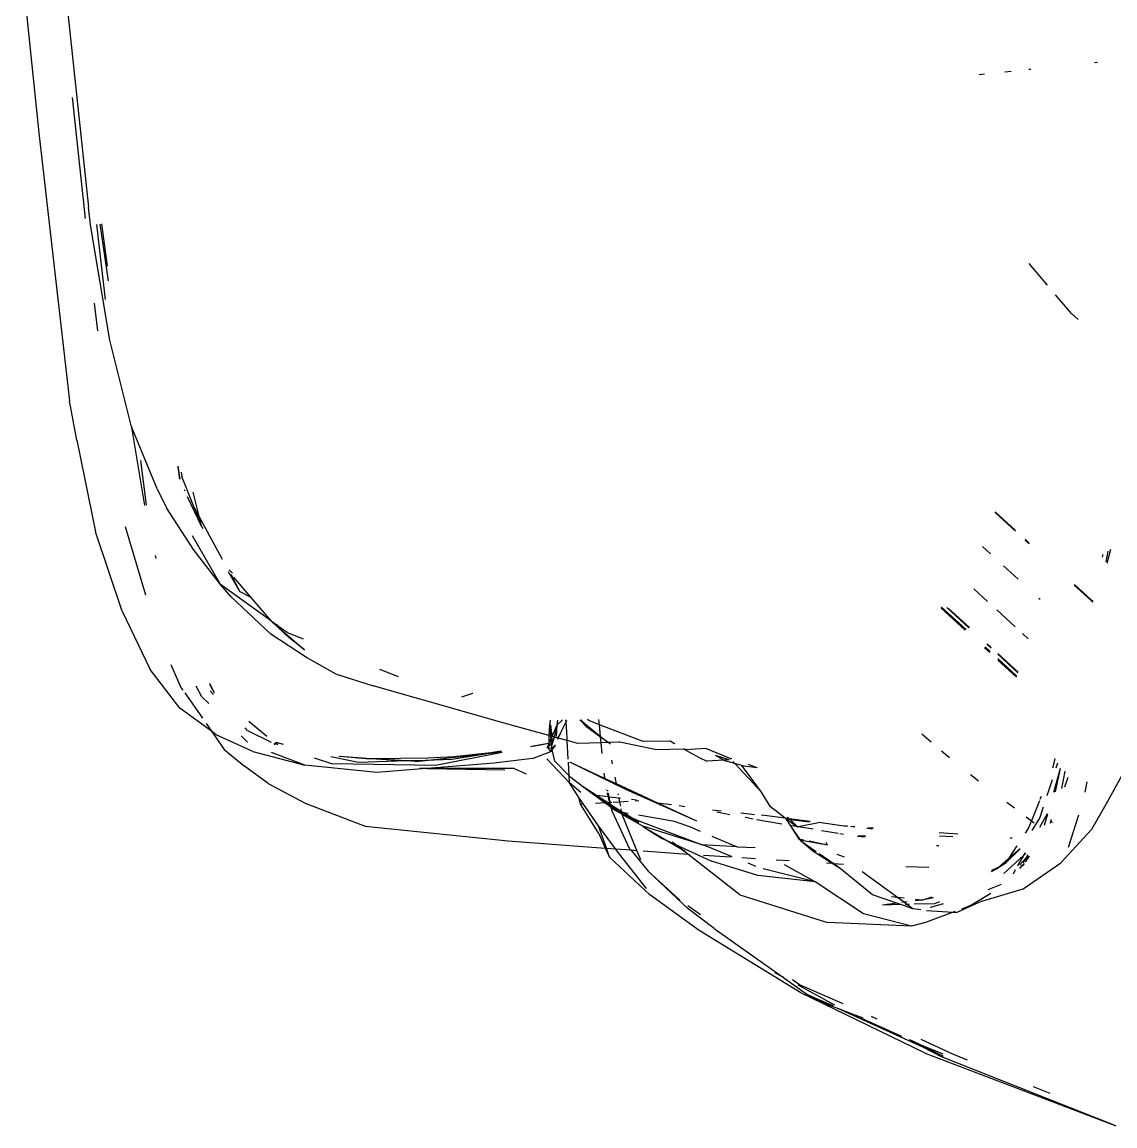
# Model space of a CAD drawing. Header units: millimetres. Extents: x -41292 to 298682, y -22072 to 33155.
# Drawn here: x 30140.2 to 30320.8, y -13147.9 to -12965.4 of the extents above; entities that cross this region are included whole.
import ezdxf

# ---------------------------------------------------------------- set-up
doc = ezdxf.new("R2010")
doc.units = ezdxf.units.MM

# ---------------------------------------------------------------- blocks, each defined once
blk = doc.blocks.new('rmfnasesx')
for p, q in [((57603.43, 2618.7), (57614.41, 2516.42)), ((57603.5, 2554.61), (57606.2, 2528.68)), ((57769.78, 2539.21), (57770.15, 2539.25)), ((57780.65, 2540.34), (57781.13, 2540.39)), ((57761.6, 2538.36), (57762.47, 2538.45)), ((57765.85, 2538.8), (57766.86, 2538.91)), ((57611.68, 2534.54), (57613.85, 2514.55)), ((57606.2, 2528.68), (57611.25, 2484.38)), ((57614.75, 2513.49), (57614.41, 2516.42)), ((57617.91, 2494.42), (57614.75, 2513.49)), ((57617.21, 2501.17), (57615.78, 2513.57)), ((57617.69, 2504.21), (57616.34, 2513.61)), ((57616.55, 2513.63), (57617.47, 2506.65)), ((57772.89, 2503.49), (57769.85, 2507.07)), ((57776.86, 2498.81), (57774.22, 2501.92)), ((57615.36, 2500.54), (57615.86, 2495.97)), ((57777.93, 2497.82), (57776.86, 2498.81)), ((57621.45, 2480.29), (57617.91, 2494.42)), ((57612.47, 2477.86), (57611.25, 2484.38)), ((57621.56, 2480.06), (57621.45, 2480.29)), ((57621.57, 2479.98), (57621.56, 2480.06)), ((57623.73, 2467.1), (57621.57, 2479.98)), ((57625.74, 2469.81), (57621.57, 2479.98)), ((57612.47, 2477.86), (57615.57, 2462.74)), ((57623.98, 2467.15), (57623.04, 2474.54)), ((57629.15, 2473.58), (57629.48, 2471.45)), ((57629.48, 2471.45), (57629.24, 2473.43)), ((57629.5, 2471.41), (57629.48, 2471.45)), ((57629.7, 2472.62), (57629.82, 2471.87)), ((57631.84, 2466.73), (57629.82, 2471.87)), ((57625.74, 2469.81), (57627.3, 2466.72)), ((57630.19, 2469.75), (57630.34, 2469.48)), ((57630.69, 2468.57), (57633.03, 2463.71)), ((57631.62, 2469.27), (57632.63, 2465.3)), ((57631.74, 2459.79), (57627.3, 2466.72)), ((57631.84, 2466.73), (57632.63, 2465.3)), ((57633.03, 2463.71), (57631.84, 2466.73)), ((57764.24, 2465.97), (57767.56, 2462.93)), ((57764.26, 2466.02), (57767.55, 2463.01)), ((57632.63, 2465.3), (57636.49, 2458.23)), ((57632.63, 2465.3), (57633.03, 2463.71)), ((57764.21, 2465.9), (57767.58, 2462.81)), ((57619.95, 2449.59), (57615.57, 2462.74)), ((57620.44, 2463.61), (57623.84, 2452.3)), ((57633.05, 2463.68), (57633.03, 2463.71)), ((57633.05, 2463.68), (57633.29, 2463.3)), ((57636.22, 2454.04), (57631.59, 2462.09)), ((57769.18, 2461.34), (57769.84, 2460.74)), ((57769.2, 2461.43), (57769.87, 2460.81)), ((57769.21, 2461.49), (57769.88, 2460.87)), ((57625.39, 2458.8), (57625.54, 2458.33)), ((57636.22, 2454.04), (57631.74, 2459.79)), ((57762.12, 2460.3), (57763.47, 2459.07)), ((57782.02, 2458.97), (57781.93, 2458.55)), ((57782.88, 2459.53), (57782.51, 2457.74)), ((57783.31, 2459.81), (57782.7, 2457.47)), ((57765.6, 2457.11), (57768.01, 2454.9)), ((57639.43, 2452.85), (57637.51, 2456.11)), ((57637.64, 2456.42), (57638.22, 2455.87)), ((57637.82, 2455.8), (57639.43, 2452.85)), ((57639.43, 2452.85), (57638.04, 2455.57)), ((57641.23, 2451.92), (57638.39, 2455.22)), ((57644.65, 2447.93), (57636.22, 2454.04)), ((57637.99, 2451.99), (57636.22, 2454.04)), ((57762.99, 2451.2), (57760.72, 2453.28)), ((57777.27, 2453.93), (57780.08, 2451.35)), ((57777.32, 2453.99), (57780.13, 2451.41)), ((57777.35, 2454.03), (57780.16, 2451.45)), ((57644.55, 2445.82), (57637.99, 2451.99)), ((57639.43, 2452.85), (57641.23, 2451.92)), ((57644.65, 2447.93), (57641.23, 2451.92)), ((57771.45, 2451.75), (57771.65, 2451.57)), ((57780.08, 2451.35), (57780.37, 2451.15)), ((57780.13, 2451.41), (57780.38, 2451.23)), ((57780.16, 2451.45), (57780.39, 2451.29)), ((57619.95, 2449.59), (57624.61, 2439.98)), ((57759.28, 2446.46), (57755.3, 2450.12)), ((57759.44, 2446.57), (57755.32, 2450.34)), ((57759.89, 2446.86), (57756.25, 2450.2)), ((57759.97, 2446.91), (57756.53, 2450.05)), ((57767.55, 2447.02), (57764.49, 2449.82)), ((57644.68, 2447.9), (57644.65, 2447.93)), ((57644.68, 2447.9), (57644.73, 2447.87)), ((57645.8, 2447.09), (57644.73, 2447.87)), ((57644.73, 2447.87), (57647.49, 2445.24)), ((57644.73, 2447.87), (57646.54, 2446.28)), ((57645.8, 2447.09), (57645.47, 2447.46)), ((57647.23, 2446.06), (57645.8, 2447.09)), ((57646.54, 2446.28), (57645.8, 2447.09)), ((57646.54, 2446.28), (57650.09, 2443.21)), ((57647.49, 2445.24), (57646.54, 2446.28)), ((57647.23, 2446.06), (57649.85, 2445.02)), ((57769.69, 2445.06), (57768.74, 2445.93)), ((57650.44, 2441.94), (57644.55, 2445.82)), ((57650.09, 2443.21), (57647.49, 2445.24)), ((57763.57, 2443.49), (57762.86, 2444.14)), ((57763.59, 2443.58), (57762.91, 2444.21)), ((57763.33, 2442.75), (57762.46, 2443.55)), ((57763.4, 2442.95), (57762.57, 2443.71)), ((57768.02, 2439.52), (57764.66, 2442.61)), ((57768, 2439.43), (57764.66, 2442.49)), ((57628.02, 2440.81), (57629.68, 2436.99)), ((57655.21, 2439.24), (57650.44, 2441.94)), ((57767.83, 2438.88), (57764.68, 2441.77)), ((57767.77, 2438.68), (57764.68, 2441.51)), ((57629.49, 2433.58), (57624.61, 2439.98)), ((57655.21, 2439.24), (57661.46, 2437.28)), ((57662.48, 2440.01), (57665.59, 2438.78)), ((57629.68, 2436.99), (57630, 2436.53)), ((57633.12, 2435.46), (57632.19, 2437.23)), ((57635.15, 2436.17), (57634.43, 2437.63)), ((57634.45, 2437.42), (57635.15, 2436.17)), ((57677.68, 2432.62), (57661.46, 2437.28)), ((57630.3, 2436.11), (57633.23, 2431.92)), ((57634.26, 2434.32), (57633.12, 2435.46)), ((57635.06, 2435.85), (57634.52, 2436.42)), ((57635.15, 2436.17), (57635.23, 2436.1)), ((57677.84, 2436), (57676.03, 2435.39)), ((57677.89, 2435.97), (57677.84, 2436)), ((57634.74, 2429.75), (57629.49, 2433.58)), ((57640.89, 2431.42), (57643.88, 2428.95)), ((57682.08, 2431.36), (57677.68, 2432.62)), ((57690.5, 2429.03), (57682.08, 2431.36)), ((57690.67, 2431.59), (57690.57, 2430.78)), ((57691.84, 2430.83), (57692.73, 2431.62)), ((57691.84, 2430.83), (57691.94, 2431.6)), ((57692.4, 2429.42), (57693.32, 2431.31)), ((57693.32, 2431.31), (57693.3, 2431.62)), ((57693.32, 2431.31), (57693.46, 2431.59)), ((57693.48, 2428.66), (57693.32, 2431.31)), ((57696.74, 2430.44), (57695.61, 2431.65)), ((57696.04, 2431.31), (57695.81, 2431.66)), ((57696.04, 2431.31), (57696.14, 2431.23)), ((57697.07, 2431.51), (57696.87, 2431.67)), ((57698.84, 2430.83), (57697.07, 2431.51)), ((57698.84, 2430.83), (57698.76, 2431.7)), ((57633.85, 2431.02), (57634.74, 2429.75)), ((57634.74, 2429.75), (57636.84, 2426.74)), ((57635.52, 2429.18), (57634.74, 2429.75)), ((57640.69, 2429.88), (57640.3, 2430.3)), ((57640.69, 2429.88), (57644.58, 2427.92)), ((57690.57, 2430.78), (57690.5, 2429.03)), ((57690.57, 2430.78), (57690.75, 2428.96)), ((57691, 2428.89), (57690.81, 2430.83)), ((57691, 2428.89), (57691.84, 2430.83)), ((57691.84, 2430.83), (57691.36, 2428.8)), ((57691.76, 2428.91), (57691.84, 2430.83)), ((57692.4, 2429.42), (57691.9, 2428.63)), ((57692.04, 2428.61), (57692.4, 2429.42)), ((57696.14, 2431.23), (57696.74, 2430.44)), ((57696.14, 2431.23), (57699.01, 2428.91)), ((57699.02, 2428.78), (57696.74, 2430.44)), ((57706.07, 2428.05), (57698.84, 2430.83)), ((57699.01, 2428.91), (57698.84, 2430.83)), ((57641.54, 2426.43), (57635.52, 2429.18)), ((57640.67, 2427.94), (57639.61, 2429)), ((57645.03, 2427.7), (57645.31, 2427.56)), ((57645.24, 2427.88), (57645.71, 2427.57)), ((57645.34, 2427.97), (57646.59, 2427.61)), ((57690.45, 2427.71), (57687.57, 2427.24)), ((57690.45, 2427.71), (57687.89, 2427.21)), ((57690.22, 2427.09), (57690.45, 2427.62)), ((57690.44, 2427.27), (57690.88, 2427.65)), ((57690.45, 2427.62), (57690.44, 2427.27)), ((57690.45, 2427.62), (57690.49, 2427.71)), ((57690.49, 2427.71), (57690.45, 2427.71)), ((57690.5, 2429.03), (57690.49, 2427.71)), ((57690.49, 2427.71), (57690.8, 2428.43)), ((57690.87, 2427.79), (57690.49, 2427.71)), ((57690.75, 2428.96), (57690.5, 2429.03)), ((57690.99, 2428.86), (57690.75, 2428.96)), ((57690.75, 2428.96), (57690.8, 2428.43)), ((57690.8, 2428.43), (57690.99, 2428.86)), ((57690.8, 2428.43), (57690.87, 2427.79)), ((57691.08, 2427.83), (57690.87, 2427.79)), ((57690.87, 2427.79), (57690.88, 2427.65)), ((57690.88, 2427.65), (57691.08, 2427.83)), ((57690.88, 2427.65), (57690.94, 2427.01)), ((57690.94, 2427.01), (57691.36, 2428.8)), ((57690.99, 2428.86), (57691, 2428.89)), ((57691.08, 2427.83), (57690.99, 2428.86)), ((57691.33, 2428.81), (57690.99, 2428.86)), ((57691.36, 2428.8), (57691.08, 2427.83)), ((57691.36, 2428.8), (57691.33, 2428.81)), ((57691.9, 2428.63), (57691.36, 2428.8)), ((57692.04, 2428.61), (57691.9, 2428.63)), ((57691.98, 2428.47), (57692.04, 2428.61)), ((57693.51, 2428.2), (57692.04, 2428.61)), ((57693.51, 2428.2), (57693.48, 2428.66)), ((57693.69, 2425.13), (57693.51, 2428.2)), ((57695.24, 2427.72), (57693.51, 2428.2)), ((57699.11, 2427.83), (57695.24, 2427.72)), ((57699.02, 2428.78), (57699.01, 2428.91)), ((57699.01, 2428.91), (57700.27, 2427.87)), ((57699.11, 2427.83), (57699.02, 2428.78)), ((57700.27, 2427.87), (57699.02, 2428.78)), ((57700.27, 2427.87), (57699.11, 2427.83)), ((57699.27, 2426.07), (57699.11, 2427.83)), ((57700.31, 2427.87), (57700.27, 2427.87)), ((57701.99, 2427.95), (57700.31, 2427.87)), ((57700.65, 2427.59), (57700.31, 2427.87)), ((57702.16, 2427.92), (57701.99, 2427.95)), ((57702.18, 2427.92), (57702.16, 2427.92)), ((57708.28, 2426.66), (57702.18, 2427.92)), ((57710.52, 2428.11), (57706.07, 2428.05)), ((57711.24, 2427.69), (57710.52, 2428.11)), ((57711.3, 2427.7), (57711.24, 2427.69)), ((57753.67, 2427.92), (57752.12, 2429.26)), ((57636.84, 2426.74), (57640.18, 2424)), ((57641.54, 2426.43), (57650.17, 2424.14)), ((57650.17, 2424.14), (57644.62, 2426.23)), ((57670.08, 2424.93), (57681.68, 2426.25)), ((57682.74, 2426.22), (57671.72, 2424.1)), ((57681.68, 2426.25), (57674.45, 2425.06)), ((57674.77, 2425.6), (57680.88, 2426.22)), ((57680.88, 2426.22), (57682.58, 2426.49)), ((57680.88, 2426.22), (57682.63, 2426.4)), ((57682.63, 2426.4), (57681.68, 2426.25)), ((57681.68, 2426.25), (57682.65, 2426.36)), ((57687.45, 2427.25), (57687.57, 2427.24)), ((57687.8, 2425.27), (57690.79, 2426.39)), ((57690.22, 2427.09), (57690.44, 2427.27)), ((57690.3, 2426.99), (57690.22, 2427.09)), ((57690.79, 2426.39), (57690.33, 2426.95)), ((57690.44, 2427.27), (57690.43, 2426.98)), ((57690.95, 2426.91), (57690.43, 2426.98)), ((57690.79, 2426.39), (57690.95, 2426.91)), ((57691, 2426.71), (57690.79, 2426.39)), ((57690.95, 2426.91), (57690.94, 2427.01)), ((57690.95, 2426.91), (57691.51, 2427.47)), ((57691, 2426.71), (57690.95, 2426.91)), ((57691.51, 2427.47), (57691, 2426.71)), ((57691.47, 2424.83), (57691, 2426.71)), ((57691.51, 2427.47), (57691.51, 2427.51)), ((57712.73, 2426.81), (57708.28, 2426.66)), ((57713.02, 2426.8), (57712.73, 2426.81)), ((57712.99, 2426.66), (57712.73, 2426.81)), ((57716.41, 2426.91), (57712.99, 2426.66)), ((57712.99, 2426.66), (57715.41, 2425.38)), ((57720.46, 2425.23), (57716.41, 2426.91)), ((57756.69, 2425.33), (57755.37, 2426.47)), ((57644.1, 2421.14), (57640.18, 2424)), ((57662.04, 2422.94), (57650.17, 2424.14)), ((57651.69, 2425.33), (57654.7, 2424.35)), ((57659, 2424.6), (57654.43, 2425.51)), ((57671.72, 2424.1), (57654.7, 2424.35)), ((57655.82, 2425.6), (57656, 2425.61)), ((57656, 2425.61), (57661.03, 2425.26)), ((57656, 2425.61), (57660.23, 2425.25)), ((57666.97, 2424.84), (57659, 2424.6)), ((57660.23, 2425.25), (57661.03, 2425.26)), ((57666.97, 2424.84), (57660.23, 2425.25)), ((57661.03, 2425.26), (57670.46, 2425.33)), ((57661.03, 2425.26), (57666.97, 2424.84)), ((57667.08, 2424.84), (57666.97, 2424.84)), ((57670.08, 2424.93), (57667.08, 2424.84)), ((57668.45, 2424.75), (57667.08, 2424.84)), ((57668.45, 2424.75), (57670.08, 2424.93)), ((57674.45, 2425.06), (57670.08, 2424.93)), ((57681.43, 2424.46), (57670.38, 2423.59)), ((57670.46, 2425.33), (57674.77, 2425.6)), ((57687.8, 2425.27), (57681.43, 2424.46)), ((57693.91, 2421.21), (57690.15, 2425.2)), ((57693.84, 2422.39), (57691.47, 2424.83)), ((57693.84, 2422.39), (57693.71, 2424.65)), ((57703.2, 2420.1), (57693.94, 2424.64)), ((57699.7, 2421.96), (57693.94, 2424.64)), ((57701.02, 2424.38), (57700.91, 2424.95)), ((57715.41, 2425.38), (57716.6, 2424.81)), ((57719.42, 2424.96), (57716.6, 2424.81)), ((57720.3, 2425), (57718.03, 2425.75)), ((57719.42, 2424.96), (57718.03, 2425.75)), ((57720.3, 2425), (57719.42, 2424.96)), ((57719.55, 2424.88), (57719.42, 2424.96)), ((57721.23, 2424.41), (57719.55, 2424.88)), ((57720.57, 2425.12), (57720.46, 2425.23)), ((57720.7, 2425.18), (57720.46, 2425.23)), ((57721.23, 2424.41), (57720.92, 2424.74)), ((57725.63, 2419.7), (57721.23, 2424.41)), ((57722.36, 2424.09), (57721.23, 2424.41)), ((57722.36, 2424.09), (57722.3, 2424.16)), ((57725.63, 2419.7), (57722.36, 2424.09)), ((57722.74, 2423.98), (57722.36, 2424.09)), ((57724.88, 2423.71), (57722.74, 2423.98)), ((57724.88, 2423.71), (57723.46, 2424.27)), ((57774.12, 2425.22), (57773.74, 2423.79)), ((57774.51, 2424.45), (57774.26, 2423.66)), ((57670.18, 2423.58), (57662.04, 2422.94)), ((57670.18, 2423.58), (57669.16, 2423.6)), ((57670.38, 2423.59), (57670.18, 2423.58)), ((57684.76, 2423.57), (57670.38, 2423.59)), ((57670.38, 2423.59), (57683.21, 2423.35)), ((57684.81, 2423.55), (57684.76, 2423.57)), ((57686.79, 2422.65), (57684.81, 2423.55)), ((57693.91, 2421.21), (57693.84, 2422.39)), ((57694.1, 2422.12), (57693.84, 2422.39)), ((57696.04, 2420.6), (57694.1, 2422.12)), ((57699.59, 2422.8), (57699.7, 2421.96)), ((57699.81, 2421.9), (57699.63, 2422.79)), ((57701.64, 2421.05), (57701.44, 2422.15)), ((57760.14, 2422.58), (57761.49, 2421.56)), ((57773.74, 2423.79), (57773.69, 2423.67)), ((57775, 2423.6), (57773.87, 2419.6)), ((57775, 2423.6), (57774.17, 2419.75)), ((57775.25, 2420.3), (57775.78, 2423.14)), ((57785.19, 2422.44), (57782.53, 2417.66)), ((57644.1, 2421.14), (57650.21, 2417.88)), ((57695.74, 2419.62), (57693.91, 2421.21)), ((57695.41, 2418.79), (57693.91, 2421.21)), ((57697.98, 2419.17), (57696.04, 2420.6)), ((57698.36, 2419.13), (57696.04, 2420.6)), ((57698.12, 2419.16), (57696.04, 2420.6)), ((57699.81, 2421.9), (57699.7, 2421.96)), ((57701.64, 2421.05), (57699.81, 2421.9)), ((57708.46, 2417.88), (57701.64, 2421.05)), ((57773.63, 2421.7), (57772.78, 2419.05)), ((57776.22, 2422.08), (57775.7, 2420.52)), ((57779.4, 2421.37), (57779.06, 2419.66)), ((57695.73, 2417.67), (57695.41, 2418.79)), ((57696.18, 2417.69), (57695.41, 2418.79)), ((57698.12, 2419.16), (57697.98, 2419.17)), ((57699.74, 2417.9), (57697.98, 2419.17)), ((57698.36, 2419.13), (57698.12, 2419.16)), ((57699.92, 2417.91), (57698.12, 2419.16)), ((57700.31, 2418.9), (57698.36, 2419.13)), ((57700.25, 2417.93), (57698.36, 2419.13)), ((57700.05, 2419.94), (57700.01, 2420.06)), ((57700.31, 2418.9), (57700.14, 2419.58)), ((57700.23, 2419.87), (57700.21, 2420)), ((57700.44, 2418.88), (57700.31, 2419.5)), ((57700.47, 2418.29), (57700.31, 2418.9)), ((57700.44, 2418.88), (57700.31, 2418.9)), ((57700.57, 2418.24), (57700.44, 2418.88)), ((57702.09, 2418.68), (57700.44, 2418.88)), ((57701.99, 2419.23), (57701.96, 2419.39)), ((57702.09, 2418.68), (57702.08, 2418.76)), ((57702.21, 2418.04), (57702.09, 2418.68)), ((57702.32, 2418.66), (57702.09, 2418.68)), ((57714.94, 2414.87), (57703.2, 2420.1)), ((57727.08, 2417.25), (57725.63, 2419.7)), ((57771.82, 2418.94), (57771.63, 2418.48)), ((57650.21, 2417.88), (57660.14, 2414.04)), ((57696.18, 2417.69), (57695.73, 2417.67)), ((57698.72, 2412.82), (57695.73, 2417.67)), ((57698.7, 2414.11), (57696.18, 2417.69)), ((57699.74, 2417.9), (57698.18, 2417.81)), ((57699.92, 2417.91), (57699.74, 2417.9)), ((57700.76, 2417.15), (57699.74, 2417.9)), ((57700.25, 2417.93), (57699.92, 2417.91)), ((57700.71, 2417.36), (57699.92, 2417.91)), ((57700.56, 2417.94), (57700.25, 2417.93)), ((57700.63, 2417.69), (57700.25, 2417.93)), ((57700.56, 2417.94), (57700.49, 2418.22)), ((57700.63, 2417.95), (57700.56, 2417.94)), ((57700.63, 2417.69), (57700.56, 2417.94)), ((57700.63, 2417.95), (57700.59, 2418.15)), ((57700.87, 2417.96), (57700.63, 2417.95)), ((57700.63, 2417.69), (57700.63, 2417.95)), ((57700.71, 2417.36), (57700.63, 2417.69)), ((57700.63, 2417.69), (57702.51, 2416.49)), ((57700.76, 2417.32), (57700.71, 2417.36)), ((57702.11, 2416.39), (57700.76, 2417.32)), ((57700.76, 2417.15), (57700.76, 2417.32)), ((57700.8, 2417.12), (57700.76, 2417.15)), ((57701.35, 2416.73), (57700.8, 2417.12)), ((57700.92, 2416.53), (57700.8, 2417.12)), ((57702.21, 2418.04), (57701.1, 2417.97)), ((57702.6, 2416.02), (57701.35, 2416.73)), ((57703.6, 2418.12), (57702.21, 2418.04)), ((57702.35, 2417.34), (57702.21, 2418.04)), ((57702.51, 2416.49), (57702.43, 2416.91)), ((57704.95, 2418.34), (57704.12, 2418.44)), ((57705.32, 2418.22), (57704.82, 2418.19)), ((57710.74, 2417.57), (57708.46, 2417.88)), ((57714.94, 2414.87), (57708.46, 2417.88)), ((57712.97, 2417.27), (57712.02, 2417.4)), ((57717.54, 2416.75), (57718.98, 2416.6)), ((57729.53, 2415.37), (57727.08, 2417.25)), ((57766.15, 2418.03), (57767.42, 2417.07)), ((57771.54, 2418.25), (57770.23, 2414.95)), ((57772.18, 2417.19), (57771.63, 2415.49)), ((57782.53, 2417.66), (57780.18, 2413.5)), ((57703.88, 2410.28), (57700.92, 2416.53)), ((57702.54, 2416.31), (57702.11, 2416.39)), ((57702.57, 2416.18), (57702.11, 2416.39)), ((57702.54, 2416.31), (57702.51, 2416.49)), ((57702.88, 2416.26), (57702.51, 2416.49)), ((57702.88, 2416.26), (57702.54, 2416.31)), ((57702.57, 2416.18), (57702.54, 2416.31)), ((57702.57, 2416.14), (57702.57, 2416.18)), ((57705.36, 2414.68), (57702.57, 2416.14)), ((57702.6, 2416.02), (57702.57, 2416.14)), ((57702.57, 2416.14), (57703.99, 2415.55)), ((57702.61, 2415.98), (57702.6, 2416.02)), ((57705.03, 2410.05), (57702.61, 2415.98)), ((57705.99, 2414.04), (57702.61, 2415.98)), ((57703.57, 2416.14), (57702.88, 2416.26)), ((57703.99, 2415.55), (57702.88, 2416.26)), ((57703.99, 2415.55), (57705.33, 2414.96)), ((57705.36, 2414.68), (57703.99, 2415.55)), ((57711.25, 2414.85), (57705.31, 2415.85)), ((57705.33, 2414.96), (57715.79, 2410.95)), ((57714.22, 2413.77), (57711.25, 2414.85)), ((57720.4, 2415.95), (57718.21, 2416.35)), ((57722.23, 2416.25), (57724.47, 2416.01)), ((57724.22, 2415.23), (57722.91, 2415.48)), ((57726.4, 2414.83), (57724.8, 2415.12)), ((57725.62, 2415.89), (57725.67, 2415.88)), ((57729.53, 2415.37), (57725.67, 2415.88)), ((57728.96, 2414.4), (57726.4, 2414.83)), ((57729.69, 2415.25), (57729.53, 2415.37)), ((57730.21, 2415.28), (57729.53, 2415.37)), ((57729.69, 2415.25), (57731.57, 2413.97)), ((57730.43, 2414.16), (57729.69, 2415.25)), ((57729.69, 2415.25), (57730.33, 2415.17)), ((57730.21, 2415.28), (57729.91, 2415.57)), ((57733.64, 2414.83), (57730.21, 2415.28)), ((57730.33, 2415.17), (57730.21, 2415.28)), ((57730.33, 2415.17), (57733.55, 2414.79)), ((57731.57, 2413.97), (57730.33, 2415.17)), ((57769.36, 2415.6), (57770.23, 2414.95)), ((57770.23, 2414.95), (57769.76, 2413.76)), ((57770.23, 2414.95), (57770.69, 2414.6)), ((57771.63, 2415.49), (57770.3, 2413.35)), ((57772.84, 2416.1), (57771.56, 2413.85)), ((57772.87, 2416.05), (57772.34, 2414.17)), ((57773.41, 2415.15), (57773.36, 2414.68)), ((57773.53, 2414.96), (57773.36, 2414.68)), ((57778.03, 2415.89), (57776.32, 2410.53)), ((57660.14, 2414.04), (57683.75, 2411.66)), ((57699.98, 2410.43), (57698.7, 2414.11)), ((57701.51, 2410.32), (57698.7, 2414.11)), ((57715.79, 2410.95), (57705.99, 2414.04)), ((57705.99, 2414.04), (57707.07, 2413.36)), ((57707.07, 2413.36), (57709.08, 2412.1)), ((57709.71, 2411.81), (57707.07, 2413.36)), ((57714.22, 2413.77), (57715.49, 2413.24)), ((57731.9, 2411.88), (57730.43, 2414.16)), ((57731.57, 2413.97), (57730.43, 2414.16)), ((57732, 2411.86), (57730.43, 2414.16)), ((57731.57, 2413.97), (57731.6, 2413.94)), ((57731.66, 2413.95), (57731.6, 2413.94)), ((57735.05, 2414.61), (57731.66, 2413.95)), ((57734.16, 2413.54), (57731.66, 2413.95)), ((57739.28, 2414.08), (57735.1, 2414.64)), ((57738.27, 2412.86), (57735.55, 2413.31)), ((57739.83, 2414.02), (57739.28, 2414.08)), ((57739.85, 2414.04), (57739.28, 2414.08)), ((57740.45, 2414), (57740.39, 2413.96)), ((57741.05, 2413.95), (57740.45, 2414)), ((57740.97, 2413.9), (57740.45, 2414)), ((57743.99, 2413.57), (57743.04, 2413.68)), ((57744.15, 2413.73), (57743.18, 2413.8)), ((57769.76, 2413.76), (57769.2, 2412.9)), ((57773.35, 2414.58), (57773.29, 2414.55)), ((57773.36, 2414.68), (57773.35, 2414.58)), ((57773.74, 2414.73), (57773.72, 2414.65)), ((57775.06, 2407.97), (57780.18, 2413.5)), ((57683.75, 2411.66), (57699.81, 2410.44)), ((57698.72, 2412.82), (57699.81, 2410.44)), ((57709.08, 2412.1), (57709.71, 2411.81)), ((57709.71, 2411.81), (57711.28, 2411.08)), ((57712.33, 2410.27), (57709.71, 2411.81)), ((57711.28, 2411.08), (57710.83, 2411.43)), ((57717.41, 2412.43), (57721.61, 2410.66)), ((57731.9, 2411.88), (57732.23, 2411.52)), ((57732, 2411.86), (57731.9, 2411.88)), ((57732.02, 2411.83), (57732, 2411.86)), ((57732.23, 2411.52), (57732.02, 2411.83)), ((57732.64, 2411.73), (57732.02, 2411.83)), ((57732.55, 2411.61), (57732.02, 2411.83)), ((57733.08, 2410.92), (57732.23, 2411.52)), ((57734.11, 2409.91), (57732.23, 2411.52)), ((57736.55, 2410.92), (57732.55, 2411.61)), ((57736.55, 2410.92), (57733.5, 2411.55)), ((57736.55, 2410.92), (57736.28, 2411.37)), ((57739.19, 2412.7), (57738.56, 2412.81)), ((57742.64, 2412.22), (57741.51, 2412.35)), ((57742.84, 2412.42), (57741.59, 2412.42)), ((57758.07, 2412.71), (57755, 2412.93)), ((57757.25, 2412.29), (57755.05, 2412.4)), ((57767.07, 2412.05), (57766.71, 2412.07)), ((57699.81, 2410.44), (57700.49, 2408.94)), ((57699.81, 2410.44), (57699.98, 2410.43)), ((57700.49, 2408.94), (57699.98, 2410.43)), ((57699.98, 2410.43), (57701.51, 2410.32)), ((57702.16, 2409.43), (57701.51, 2410.32)), ((57701.51, 2410.32), (57704.01, 2410.13)), ((57706.59, 2403.74), (57702.16, 2409.43)), ((57703.88, 2410.28), (57704.01, 2410.13)), ((57704.01, 2410.13), (57706.9, 2406.6)), ((57704.01, 2410.13), (57705.03, 2410.05)), ((57705.66, 2408.51), (57705.03, 2410.05)), ((57706.06, 2409.97), (57713.43, 2409.41)), ((57711.38, 2411.03), (57711.28, 2411.08)), ((57711.38, 2411.03), (57712.98, 2409.89)), ((57712.33, 2410.27), (57711.38, 2411.03)), ((57711.38, 2411.03), (57717.37, 2408.26)), ((57713.43, 2409.41), (57712.33, 2410.27)), ((57712.98, 2409.89), (57712.33, 2410.27)), ((57713.43, 2409.41), (57713.71, 2409.39)), ((57722.05, 2402.71), (57713.43, 2409.41)), ((57721.61, 2410.66), (57715.79, 2410.95)), ((57716.93, 2410.57), (57715.79, 2410.95)), ((57720.77, 2409), (57716.93, 2410.57)), ((57721.61, 2410.66), (57724.57, 2410.51)), ((57734.68, 2409.8), (57733.08, 2410.92)), ((57737.32, 2407.87), (57734.11, 2409.91)), ((57737.46, 2407.86), (57735.15, 2409.48)), ((57739.35, 2408.94), (57738.12, 2409.4)), ((57754.95, 2410.78), (57754.54, 2410.83)), ((57768.37, 2410.32), (57765.91, 2407.88)), ((57767.81, 2410.78), (57766.4, 2408.62)), ((57768.37, 2410.32), (57766.4, 2408.62)), ((57769.17, 2409.66), (57768.92, 2409.21)), ((57769.3, 2409.56), (57768.92, 2409.21)), ((57707.09, 2402.75), (57700.49, 2408.94)), ((57716.01, 2409.22), (57716.1, 2409.21)), ((57720.48, 2408.93), (57716.1, 2409.21)), ((57725.03, 2405.88), (57717.37, 2408.26)), ((57724.62, 2408.67), (57722.39, 2408.81)), ((57724.66, 2407.41), (57723.4, 2407.92)), ((57730.19, 2408.32), (57728.07, 2408.46)), ((57734.48, 2404.87), (57729.44, 2407.65)), ((57737.32, 2407.87), (57736.37, 2407.93)), ((57738.61, 2407.06), (57737.32, 2407.87)), ((57737.46, 2407.86), (57737.32, 2407.87)), ((57737.53, 2407.86), (57737.46, 2407.86)), ((57737.53, 2407.86), (57739.19, 2407.8)), ((57738.61, 2407.06), (57737.53, 2407.86)), ((57765.91, 2407.88), (57764.51, 2406.98)), ((57766.4, 2408.62), (57764.99, 2407.41)), ((57765.91, 2407.88), (57764.99, 2407.41)), ((57768.92, 2409.21), (57765.69, 2406.23)), ((57766.4, 2408.62), (57765.91, 2407.88)), ((57768.92, 2409.21), (57767.94, 2407.49)), ((57769.3, 2408.79), (57768.29, 2407.68)), ((57768.83, 2407.74), (57768.32, 2407.12)), ((57768.58, 2407.56), (57768.32, 2407.12)), ((57769.03, 2407.89), (57768.75, 2407.48)), ((57769.3, 2408.79), (57768.82, 2407.98)), ((57768.88, 2403.67), (57775.06, 2407.97)), ((57769.26, 2408.22), (57769.19, 2408.18)), ((57769.44, 2408.49), (57769.26, 2408.22)), ((57769.6, 2409.31), (57769.3, 2408.79)), ((57769.7, 2409.23), (57769.3, 2408.79)), ((57769.86, 2409.1), (57769.44, 2408.49)), ((57769.91, 2409.06), (57769.44, 2408.49)), ((57706.9, 2406.6), (57713.52, 2400.4)), ((57712.05, 2401.89), (57706.9, 2406.6)), ((57734.48, 2404.87), (57725.03, 2405.88)), ((57734.48, 2404.87), (57725.9, 2407.02)), ((57743.97, 2402.69), (57738.61, 2407.06)), ((57748.09, 2402.26), (57742.27, 2406.52)), ((57749.45, 2407.41), (57753.26, 2407.27)), ((57764.51, 2406.98), (57763.55, 2406.53)), ((57764.93, 2407.35), (57763.61, 2406.64)), ((57764.93, 2407.35), (57763.65, 2406.72)), ((57764.93, 2407.35), (57764.51, 2406.98)), ((57764.99, 2407.41), (57764.93, 2407.35)), ((57767.56, 2406.82), (57767.19, 2406.13)), ((57768.31, 2407.1), (57768.29, 2407.08)), ((57768.32, 2407.12), (57768.31, 2407.1)), ((57742.49, 2399.58), (57734.48, 2404.87)), ((57765.2, 2404.41), (57763.04, 2403.53)), ((57715.31, 2396.78), (57707.09, 2402.75)), ((57722.05, 2402.71), (57736.51, 2398.12)), ((57747.99, 2401.32), (57743.97, 2402.69)), ((57748.09, 2402.26), (57747.09, 2402.37)), ((57749.2, 2402.15), (57748.09, 2402.26)), ((57749.18, 2401.47), (57748.09, 2402.26)), ((57752.12, 2401.84), (57753.81, 2402.36)), ((57754.03, 2402.21), (57752.12, 2401.84)), ((57763.51, 2402.95), (57760.2, 2400.93)), ((57762.03, 2401.67), (57768.88, 2403.67)), ((57712.12, 2401.83), (57712.05, 2401.89)), ((57715.54, 2399.41), (57713.45, 2400.89)), ((57717.8, 2397.14), (57713.52, 2400.4)), ((57747.99, 2401.32), (57745.63, 2401.02)), ((57748.64, 2401.09), (57745.63, 2401.02)), ((57748.64, 2401.09), (57747.99, 2401.32)), ((57750.62, 2400.41), (57748.64, 2401.09)), ((57749.18, 2401.47), (57748.8, 2401.42)), ((57749.7, 2401.53), (57749.18, 2401.47)), ((57749.66, 2401.12), (57749.18, 2401.47)), ((57749.66, 2401.12), (57749.36, 2401.11)), ((57750.03, 2401.13), (57749.66, 2401.12)), ((57750.62, 2400.41), (57749.66, 2401.12)), ((57751.95, 2400.22), (57750.62, 2400.41)), ((57754.22, 2401.23), (57750.83, 2401.14)), ((57752.12, 2401.84), (57750.99, 2401.7)), ((57752.12, 2401.84), (57751.06, 2401.95)), ((57753.57, 2400.6), (57753.54, 2400.58)), ((57755.62, 2401.2), (57753.57, 2400.6)), ((57755.06, 2401.54), (57754.22, 2401.23)), ((57755.66, 2401.17), (57755.62, 2401.2)), ((57762.03, 2401.67), (57757.9, 2399.79)), ((57760.2, 2400.93), (57758.68, 2400.35)), ((57750.39, 2397.53), (57742.49, 2399.58)), ((57757.28, 2399.83), (57752.71, 2398.11)), ((57752.89, 2400.14), (57757.28, 2399.83)), ((57757.62, 2399.96), (57757.28, 2399.83)), ((57757.28, 2399.83), (57757.9, 2399.79)), ((57732.13, 2386.51), (57715.31, 2396.78)), ((57717.8, 2397.14), (57729.09, 2389.12)), ((57750.39, 2397.53), (57736.51, 2398.12)), ((57752.71, 2398.11), (57750.39, 2397.53)), ((57729.09, 2389.12), (57727.82, 2389.81)), ((57729.33, 2388.99), (57729.09, 2389.12)), ((57729.33, 2388.99), (57733.26, 2386.16)), ((57731.9, 2387.83), (57730.72, 2388.66)), ((57737.73, 2384.47), (57731.66, 2387.74)), ((57739.14, 2384.7), (57731.9, 2387.83)), ((57752.68, 2376.51), (57732.13, 2386.51)), ((57733.26, 2386.16), (57737.03, 2384.35)), ((57737.19, 2384.38), (57733.26, 2386.16)), ((57733.26, 2386.16), (57737.42, 2384.42)), ((57738.26, 2383.89), (57737.03, 2384.35)), ((57752.28, 2377.52), (57738.26, 2383.89)), ((57740.22, 2383.15), (57738.26, 2383.89)), ((57748.82, 2379.29), (57740.22, 2383.15)), ((57742.4, 2382.33), (57740.22, 2383.15)), ((57744.73, 2382.13), (57743.79, 2382.56)), ((57750.12, 2378.71), (57750.06, 2378.71)), ((57751.66, 2378.02), (57750.12, 2378.71)), ((57755.67, 2375.98), (57750.12, 2378.71)), ((57752.28, 2377.52), (57750.12, 2378.71)), ((57757.23, 2376.35), (57752.02, 2378.76)), ((57751.66, 2378.02), (57755.6, 2376.41)), ((57755.67, 2375.98), (57752.28, 2377.52)), ((57755.34, 2375.89), (57752.28, 2377.52)), ((57752.68, 2376.51), (57783.88, 2364.6)), ((57783.88, 2364.6), (57755.34, 2375.89)), ((57759.65, 2375.37), (57757.23, 2376.35)), ((57773.31, 2369.85), (57770.59, 2370.95)), ((57783.88, 2364.6), (57784.17, 2364.49))]:
    blk.add_line(p, q)

msp = doc.modelspace()

# ---------------------------------------------------------------- block references
msp.add_blockref('rmfnasesx', (-27463.27, -15512.43))

doc.saveas('drawing.dxf')
